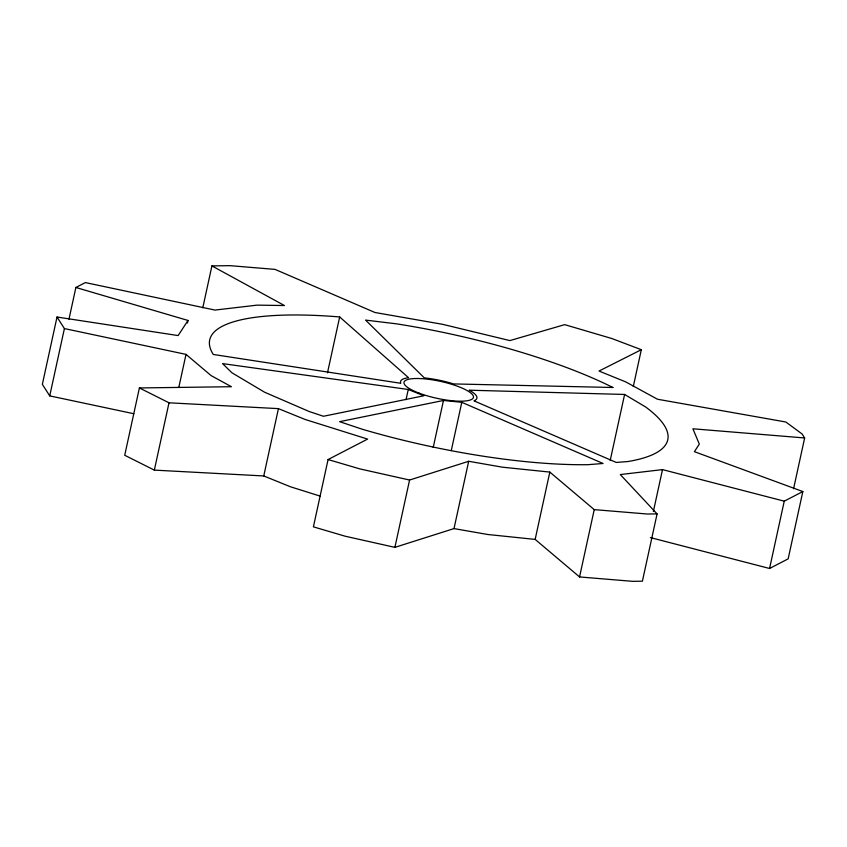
<?xml version="1.0" encoding="UTF-8"?>
<svg xmlns="http://www.w3.org/2000/svg" width="847" height="847" viewBox="0 0 847 847"><rect width="100%" height="100%" fill="white"/><g stroke="black" fill="none" stroke-linecap="round" stroke-linejoin="round"><path stroke-width="1.27" d="M68.967 319.234L75.891 287.482L187.992 320.462L178.124 335.571L57.024 317.022L42.35 384.337L49.729 395.888L133.815 413.728M49.729 395.888L64.404 328.572L57.024 317.022M64.404 328.572L186.012 354.385L211.125 375.613L231.432 386.708L139.406 387.947L124.721 455.263L154.334 470.117L263.756 475.95L290.436 486.771L320.42 496.204M154.334 470.117L169.008 402.801L139.406 387.947M187.441 323.003L187.992 320.462M178.812 387.407L186.012 354.385M202.782 307.821L211.919 265.905L230.045 265.662L275.042 269.388L374.977 312.501L442.558 324.306L509.873 340.589L564.684 324.645L611.735 338.493L641.327 349.695L633.302 386.528M263.756 475.95L278.43 408.635L169.008 402.801M327.482 372.828L339.668 316.947A234.407 57.109 12.3 0 0 213.275 354.459L400.8 383.289A39.068 9.518 12.3 0 1 408.55 377.698L339.668 316.947M278.43 408.635L305.111 419.466L367.577 439.095L328.075 459.55L313.401 526.855L345.153 536.204L394.893 547.353L454.013 528.592L487.798 534.499L535.156 539.401L579.56 576.945L632.73 581.338L642.397 581.201L657.081 513.896L620.29 474.564L662.502 469.609L784.248 501.17L802.84 491.546L788.155 558.861L769.574 568.485L650.358 537.58M406.031 399.646L408.254 389.482L222.57 363.607L231.866 372.744L264.55 392.193L309.113 411.483L323.438 416.269L423.871 395.771L408.254 389.482M394.893 547.353L409.577 480.037L468.687 461.287L502.472 467.195L549.83 472.086L594.234 509.629L647.404 514.023L657.081 513.896M433.219 447.46L443.468 400.462L461.795 402.314L603.085 463.489L587.945 464.685A234.407 57.109 12.3 0 1 362.495 429.302L339.605 421.668L443.468 400.462M451.271 450.583L461.795 402.314M454.013 528.592L468.687 461.287M535.156 539.401L549.83 472.086M579.56 576.945L594.234 509.629M610.2 460.493L624.599 394.458L469.206 390.202A39.068 9.518 12.3 0 1 473.949 400.832L616.277 462.451L627.945 461.53A234.407 57.109 12.3 0 0 645.583 406.941L624.599 394.458M653.355 511.524L662.502 469.609M769.574 568.485L784.248 501.17M793.575 488.772L804.65 437.963L802.088 433.96L785.847 422.007L657.473 399.233L625.7 381.881L599.02 371.05L641.327 349.695M75.891 287.482L85.367 282.57L214.958 310.076L257.16 305.132L284.454 305.545L211.919 265.905M804.65 437.963L692.888 428.783L699.326 444.114L694.392 451.673L802.84 491.546M409.577 480.037L359.827 468.889L328.075 459.55M612.9 387.492L453.579 383.924A39.068 9.518 12.3 0 0 424.326 377.889L365.565 320.092L396.587 323.85A234.407 57.109 12.3 0 1 612.9 387.492M419.085 393.124A35.521 8.65 12.3 0 0 473.378 397.614A35.521 8.65 12.3 0 0 423.712 378.8A35.521 8.65 12.3 0 0 419.085 393.124"/></g></svg>
